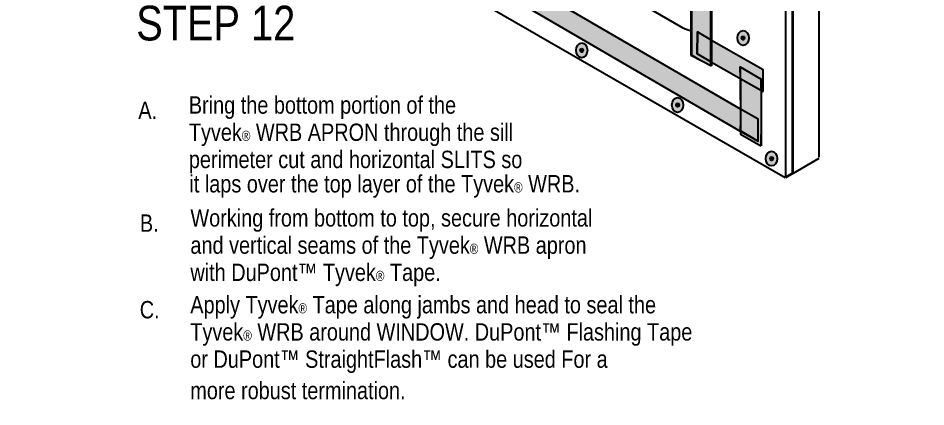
# Model space of a CAD drawing. Header units: inches. Extents: x -17.6 to 82.3, y -15.1 to 23.2.
# Drawn here: x 65.71 to 73.88, y 5.68 to 9.18 of the extents above; entities that cross this region are included whole.
import ezdxf

# ---------------------------------------------------------------- set-up
doc = ezdxf.new("R2010")
doc.units = ezdxf.units.IN
doc.header["$MEASUREMENT"] = 0
doc.linetypes.add('AI-Linetype-30', pattern=[0.375, 0.25, -0.125])
for name, color, linetype, lineweight in [('.ATI-HATCH', 7, 'Continuous', 0), ('.ATI-TEXT', 7, 'Continuous', 0), ('G-ANNO-TTLB', 7, 'Continuous', 0), ('LOGOS', 7, 'Continuous', 0), ('TYVEK', 7, 'Continuous', 0)]:
    doc.layers.add(name, color=color, linetype=linetype, lineweight=lineweight)
pattern_1 = [(45, (0, 0), (-7.071, 7.0711), [])]

# ---------------------------------------------------------------- blocks, each defined once
blk = doc.blocks.new('Block_268')
at = {"layer": 'TYVEK', "true_color": 0x003b71, "transparency": 33554687}
h = blk.add_hatch(color=156, dxfattribs=at)
h.dxf.hatch_style = 2
edge = h.paths.add_edge_path()
edge.add_ellipse((72.4935, 7.9155), major_axis=(0, 0.0664), ratio=0.766948, start_angle=0, end_angle=360)
at = {"layer": 'TYVEK', "color": 18, "lineweight": 25, "true_color": 0x000000}
for p, q in [((72.4935, 7.933), (72.4935, 7.8988)), ((72.48, 7.9159), (72.5071, 7.9159))]:
    blk.add_line(p, q, dxfattribs=at)
for centre, major_axis, ratio in [((72.4935, 7.9155), (0, 0.0664), 0.766948), ((72.4935, 7.9159), (0, 0.0171), 0.788846)]:
    blk.add_ellipse(centre, major_axis=major_axis, ratio=ratio, dxfattribs=at)
blk = doc.blocks.new('Block_274')
at = {"layer": 'TYVEK', "color": 1, "lineweight": 25, "true_color": 0xff0000}
for points in [[(69.7421, 12.9577)], [(69.7421, 8.4409)]]:
    blk.add_lwpolyline(points, dxfattribs=at)
blk = doc.blocks.new('Block_278')
at = {"layer": 'TYVEK', "color": 18, "lineweight": 25, "true_color": 0x000000}
blk.add_line((71.9522, 12.462), (71.9522, 8.7515), dxfattribs=at)
blk.add_lwpolyline([(71.9522, 12.2436)], dxfattribs=at)
blk = doc.blocks.new('Block_301')
at = {"layer": 'TYVEK', "true_color": 0x003b71, "transparency": 33554687}
h = blk.add_hatch(color=156, dxfattribs=at)
h.dxf.hatch_style = 2
edge = h.paths.add_edge_path()
edge.add_ellipse((71.6476, 8.3979), major_axis=(0, 0.0664), ratio=0.766948, start_angle=0, end_angle=360)
at = {"layer": 'TYVEK', "color": 18, "lineweight": 25, "true_color": 0x000000}
for p, q in [((71.634, 8.3983), (71.6611, 8.3983)), ((71.6476, 8.4154), (71.6476, 8.3812))]:
    blk.add_line(p, q, dxfattribs=at)
for centre, major_axis, ratio in [((71.6476, 8.3979), (0, 0.0664), 0.766948), ((71.6476, 8.3983), (0, 0.0171), 0.788846)]:
    blk.add_ellipse(centre, major_axis=major_axis, ratio=ratio, dxfattribs=at)
blk = doc.blocks.new('Block_302')
at = {"layer": 'TYVEK', "true_color": 0x003b71, "transparency": 33554687}
h = blk.add_hatch(color=156, dxfattribs=at)
h.dxf.hatch_style = 2
edge = h.paths.add_edge_path()
edge.add_ellipse((70.7837, 8.8907), major_axis=(0, 0.0664), ratio=0.766948, start_angle=0, end_angle=360)
at = {"layer": 'TYVEK', "color": 18, "lineweight": 25, "true_color": 0x000000}
for p, q in [((70.7702, 8.8912), (70.7972, 8.8912)), ((70.7837, 8.9083), (70.7837, 8.874))]:
    blk.add_line(p, q, dxfattribs=at)
blk.add_lwpolyline([(70.7766, 8.9514)], dxfattribs=at)
for centre, major_axis, ratio in [((70.7837, 8.8907), (0, 0.0664), 0.766948), ((70.7837, 8.8912), (0, 0.0171), 0.788846)]:
    blk.add_ellipse(centre, major_axis=major_axis, ratio=ratio, dxfattribs=at)
blk = doc.blocks.new('Block_474')
at = {"layer": '.ATI-TEXT', "char_height": 0.2, "attachment_point": 7}
for s, insert in [('\\C18;\\c0;\\FArial Narrow|b0|i0|c1;\\H0.156250;\\W1.000000;A.', (66.7886, 8.273)), ('\\C18;\\c0;\\FArial Narrow|b0|i0|c1;\\H0.156250;\\W1.000000;Bring the bottom portion of the ', (67.2438, 8.273)), ('\\C18;\\c0;\\FArial Narrow|b0|i0|c1;\\H0.156250;\\W1.000000;Tyvek\\H0.091094;®\\H0.156250; WRB APRON through the sill', (67.244, 8.0281)), ('\\C18;\\c0;\\FArial Narrow|b0|i0|c1;\\H0.156250;\\W1.000000;perimeter cut and horizontal SLITS so', (67.2438, 7.7832)), ('\\C18;\\c0;\\FArial Narrow|b0|i0|c1;\\H0.156250;\\W1.000000;it laps over the top layer of the Tyvek\\H0.091094;®\\H0.156250; WRB. ', (67.2487, 7.5638))]:
    blk.add_mtext(s, dxfattribs=dict(at, insert=insert))
blk = doc.blocks.new('Block_475')
at = {"layer": '.ATI-TEXT', "char_height": 0.2, "attachment_point": 7}
for s, insert in [('\\C18;\\c0;\\FArial Narrow|b0|i0|c1;\\H0.156250;\\W1.000000;Working from bottom to top, secure horizontal', (67.2578, 7.2565)), ('\\C18;\\c0;\\FArial Narrow|b0|i0|c1;\\H0.156250;\\W1.000000;B.', (66.8026, 7.2565)), ('\\C18;\\c0;\\FArial Narrow|b0|i0|c1;\\H0.156250;\\W1.000000;and vertical seams of the Tyvek\\H0.091094;®\\H0.156250; WRB apron ', (67.258, 7.0116)), ('\\C18;\\c0;\\FArial Narrow|b0|i0|c1;\\H0.156250;\\W1.000000;with DuPont™ Tyvek\\H0.091094;®\\H0.156250; Tape. ', (67.2578, 6.7667))]:
    blk.add_mtext(s, dxfattribs=dict(at, insert=insert))
blk = doc.blocks.new('Block_476')
at = {"layer": '.ATI-TEXT', "char_height": 0.2, "attachment_point": 7}
for s, insert in [('\\C18;\\c0;\\FArial Narrow|b0|i0|c1;\\H0.156250;\\W1.000000;C.', (66.8016, 6.4751)), ('\\C18;\\c0;\\FArial Narrow|b0|i0|c1;\\H0.156250;\\W1.000000;Apply Tyvek\\H0.091094;®\\H0.156250; Tape along jambs and head to seal the', (67.2568, 6.4751)), ('\\C18;\\c0;\\FArial Narrow|b0|i0|c1;\\H0.156250;\\W1.000000;Tyvek\\H0.091094;®\\H0.156250; WRB around WINDOW. DuPont™ Flashing Tape ', (67.257, 6.2301)), ('\\C18;\\c0;\\FArial Narrow|b0|i0|c1;\\H0.156250;\\W1.000000;or DuPont™ StraightFlash™ can be used For a', (67.2568, 5.9852)), ('\\C18;\\c0;\\FArial Narrow|b0|i0|c1;\\H0.156250;\\W1.000000;more robust termination. ', (67.2566, 5.7475))]:
    blk.add_mtext(s, dxfattribs=dict(at, insert=insert))

msp = doc.modelspace()

# ---------------------------------------------------------------- hatches: boundary and pattern name
at = {"layer": '.ATI-HATCH', "true_color": 0x808080, "transparency": 33554483}
for points in [[(71.7741, 12.6838), (71.9515, 12.577), (71.9522, 8.7515), (71.767, 8.8465)], [(72.3702, 8.0756), (72.3702, 8.274), (69.1086, 10.1663), (69.1073, 9.968)], [(72.4169, 8.5192), (72.4169, 8.7175), (71.8283, 9.0536), (71.827, 8.8552)]]:
    msp.add_hatch(color=8, dxfattribs=at).paths.add_polyline_path(points)
h = msp.add_hatch(color=8, dxfattribs=at)
h.dxf.hatch_style = 2
h.paths.add_polyline_path([(72.3955, 8.0323), (72.2139, 8.1353), (72.21, 8.7429), (72.4034, 8.6336)])
at = {"layer": 'G-ANNO-TTLB', "true_color": 0xff00ff, "transparency": 33554687}
h = msp.add_hatch(color=6, dxfattribs=at)
edge = h.paths.add_edge_path()
edge.add_spline(control_points=[(77.902, -11.061), (77.902, -11.061), (37.2143, -11.061), (37.2143, -11.061), (37.2143, -11.061), (37.2143, 23.064), (37.2143, 23.064), (37.2143, 23.064), (77.902, 23.064), (77.902, 23.064), (77.902, 23.064), (77.902, -11.061), (77.902, -11.061)], knot_values=[0, 0, 0, 0, 1, 1, 1, 2, 2, 2, 3, 3, 3, 4, 4, 4, 4], degree=3, periodic=0)
edge = h.paths.add_edge_path()
edge.add_spline(control_points=[(37.3393, 22.939), (37.3393, 22.939), (37.3393, -10.936), (37.3393, -10.936), (37.3393, -10.936), (77.777, -10.936), (77.777, -10.936), (77.777, -10.936), (77.777, 22.939), (77.777, 22.939), (77.777, 22.939), (37.3393, 22.939), (37.3393, 22.939)], knot_values=[0, 0, 0, 0, 1, 1, 1, 2, 2, 2, 3, 3, 3, 4, 4, 4, 4], degree=3, periodic=0)
edge.add_line((37.3393, 22.939), (37.3393, 22.939))
at = {"layer": 'LOGOS', "true_color": 0x000000, "transparency": 33554687}
h = msp.add_hatch(dxfattribs=at)
h.set_pattern_fill('_U', color=18, scale=10, angle=44.99999, style=2, pattern_type=0)
h.set_pattern_definition(pattern_1)
h.paths.add_polyline_path([(71.9406, 8.7522), (71.7774, 8.8465), (71.7701, 12.5671), (71.9333, 12.4729)])
h = msp.add_hatch(dxfattribs=at)
h.set_pattern_fill('_U', color=18, scale=10, angle=44.99999, style=2, pattern_type=0)
h.set_pattern_definition(pattern_1)
h.paths.add_polyline_path([(69.2451, 9.8879), (69.2457, 10.0862), (72.2127, 8.3597), (72.2089, 8.1639)])
at = {"layer": 'LOGOS', "true_color": 0x000000, "transparency": 33554483}
h = msp.add_hatch(dxfattribs=at)
h.set_pattern_fill('_U', color=18, scale=10, angle=44.99999, style=2, pattern_type=0)
h.set_pattern_definition(pattern_1)
h.paths.add_polyline_path([(71.9531, 8.7822), (71.9531, 8.9838), (71.8258, 9.0526), (71.8258, 8.858)])
at = {"layer": 'LOGOS', "true_color": 0x000000, "transparency": 33554687}
h = msp.add_hatch(dxfattribs=at)
h.set_pattern_fill('_U', color=18, scale=10, angle=44.99999, style=2, pattern_type=0)
h.set_pattern_definition(pattern_1)
h.paths.add_polyline_path([(71.9527, 8.7848), (71.9527, 8.9864), (72.4169, 8.7179), (72.4169, 8.5233)])
at = {"layer": 'LOGOS', "true_color": 0x000000, "transparency": 33554483}
h = msp.add_hatch(dxfattribs=at)
h.set_pattern_fill('_U', color=18, scale=10, angle=44.99999, style=2, pattern_type=0)
h.set_pattern_definition(pattern_1)
h.paths.add_polyline_path([(72.3972, 8.6276), (72.2146, 8.7372), (72.2122, 8.6344), (72.3986, 8.5305)])
at = {"layer": 'LOGOS', "true_color": 0x000000, "transparency": 33554687}
h = msp.add_hatch(dxfattribs=at)
h.set_pattern_fill('_U', color=18, scale=10, angle=44.99999, style=2, pattern_type=0)
h.set_pattern_definition(pattern_1)
h.paths.add_polyline_path([(72.3979, 8.031), (72.2154, 8.1324), (72.2122, 8.6344), (72.3986, 8.5305)])
at = {"layer": 'LOGOS', "true_color": 0x000000, "transparency": 33554483}
h = msp.add_hatch(dxfattribs=at)
h.set_pattern_fill('_U', color=18, scale=10, angle=44.99999, style=2, pattern_type=0)
h.set_pattern_definition(pattern_1)
h.paths.add_polyline_path([(72.214, 8.1693), (72.2146, 8.3677), (72.3724, 8.2704), (72.3686, 8.0745)])
at = {"layer": 'TYVEK', "true_color": 0x003b71, "transparency": 33554687}
h = msp.add_hatch(color=156, dxfattribs=at)
h.dxf.hatch_style = 2
edge = h.paths.add_edge_path()
edge.add_ellipse((72.2377, 9.0017), major_axis=(0, 0.0664), ratio=0.766948, start_angle=0, end_angle=360)

# ---------------------------------------------------------------- linework, layer by layer
at = {"layer": '.ATI-HATCH'}
for points in [[(71.7741, 12.6838), (71.9515, 12.577), (71.9522, 8.7515), (71.767, 8.8465)], [(72.3702, 8.0756), (72.3702, 8.274), (69.1086, 10.1663), (69.1073, 9.968)], [(72.4169, 8.5192), (72.4169, 8.7175), (71.8283, 9.0536), (71.827, 8.8552)], [(72.3955, 8.0323), (72.2139, 8.1353), (72.21, 8.7429), (72.4034, 8.6336)]]:
    msp.add_lwpolyline(points, close=True, dxfattribs=at)
at = {"layer": 'G-ANNO-TTLB'}
for points in [[(77.902, -11.061), (77.902, -11.061), (37.2143, -11.061), (37.2143, -11.061), (37.2143, -11.061), (37.2143, 23.064), (37.2143, 23.064), (37.2143, 23.064), (77.902, 23.064), (77.902, 23.064), (77.902, 23.064), (77.902, -11.061), (77.902, -11.061)], [(37.3393, 22.939), (37.3393, 22.939), (37.3393, -10.936), (37.3393, -10.936), (37.3393, -10.936), (77.777, -10.936), (77.777, -10.936), (77.777, -10.936), (77.777, 22.939), (77.777, 22.939), (77.777, 22.939), (37.3393, 22.939), (37.3393, 22.939)]]:
    msp.add_open_spline(points, degree=3, knots=[0, 0, 0, 0, 1, 1, 1, 2, 2, 2, 3, 3, 3, 4, 4, 4, 4], dxfattribs=at)
at = {"layer": 'LOGOS'}
for points in [[(71.9406, 8.7522), (71.7774, 8.8465), (71.7701, 12.5671), (71.9333, 12.4729)], [(69.2451, 9.8879), (69.2457, 10.0862), (72.2127, 8.3597), (72.2089, 8.1639)], [(71.9531, 8.7822), (71.9531, 8.9838), (71.8258, 9.0526), (71.8258, 8.858)], [(71.9527, 8.7848), (71.9527, 8.9864), (72.4169, 8.7179), (72.4169, 8.5233)], [(72.3972, 8.6276), (72.2146, 8.7372), (72.2122, 8.6344), (72.3986, 8.5305)], [(72.3979, 8.031), (72.2154, 8.1324), (72.2122, 8.6344), (72.3986, 8.5305)], [(72.214, 8.1693), (72.2146, 8.3677), (72.3724, 8.2704), (72.3686, 8.0745)]]:
    msp.add_lwpolyline(points, close=True, dxfattribs=at)
at = {"layer": 'TYVEK', "color": 33, "lineweight": 25, "true_color": 0xcc9966}
for p, q in [((72.9236, 7.928), (72.9201, 13.8199)), ((72.6903, 7.7836), (72.9236, 7.9186))]:
    msp.add_line(p, q, dxfattribs=at)
at = {"layer": 'TYVEK', "color": 2, "lineweight": 35, "true_color": 0xffff00}
for q in [(72.6865, 13.6782), (72.6197, 7.7456)]:
    msp.add_line((72.6865, 7.7843), q, dxfattribs=at)
at = {"layer": 'TYVEK', "color": 18, "lineweight": 25, "true_color": 0x000000}
for p, q in [((72.6183, 13.6442), (72.6183, 7.7502)), ((69.2447, 10.0872), (72.2099, 8.3651)), ((68.8868, 9.8924), (72.6157, 7.7456)), ((69.2437, 9.8894), (72.2122, 8.1634)), ((71.776, 9.3932), (71.767, 8.8465)), ((71.9531, 8.9834), (72.4169, 8.7193)), ((71.7674, 8.8471), (71.9522, 8.7515)), ((71.9531, 8.7841), (72.4169, 8.521)), ((72.4169, 8.521), (72.4169, 8.7193)), ((72.2142, 8.6303), (72.2142, 8.1366)), ((72.3992, 8.531), (72.3992, 8.0303)), ((72.2142, 8.1366), (72.3973, 8.0305))]:
    msp.add_line(p, q, dxfattribs=at)
at = {"layer": 'TYVEK', "color": 18, "lineweight": 25, "true_color": 0x080808}
for p, q in [((72.2242, 9.0021), (72.2513, 9.0021)), ((72.2366, 9.0176), (72.2366, 8.9834)), ((72.2377, 9.0193), (72.2377, 8.985))]:
    msp.add_line(p, q, dxfattribs=at)
at = {"layer": 'TYVEK', "color": 4, "lineweight": 25, "true_color": 0x00ffff}
for points in [[(71.763, 9.0168)], [(71.7566, 8.9898)], [(72.2059, 8.7816)], [(72.3134, 8.2257)]]:
    msp.add_lwpolyline(points, dxfattribs=at)
at = {"layer": 'TYVEK', "color": 18, "lineweight": 25, "true_color": 0x000000}
for points in [[(71.9531, 8.7841), (71.8223, 8.858), (71.8262, 9.056), (71.9531, 8.9834)], [(71.8249, 9.0557)], [(72.213, 8.6353), (72.2121, 8.7417), (72.399, 8.6303), (72.3984, 8.531)], [(72.2137, 8.1634), (72.372, 8.0719), (72.372, 8.2714), (72.2151, 8.362)]]:
    msp.add_lwpolyline(points, dxfattribs=at)
at = {"layer": 'TYVEK', "color": 1, "lineweight": 25, "true_color": 0xff0000}
for points in [[(72.2258, 8.8208)], [(72.1766, 8.6133)]]:
    msp.add_lwpolyline(points, dxfattribs=at)
at = {"layer": 'TYVEK', "color": 252, "linetype": 'AI-Linetype-30', "lineweight": 25, "true_color": 0x848484}
msp.add_lwpolyline([(72.4169, 8.4664)], dxfattribs=at)
at = {"layer": 'TYVEK', "color": 18, "lineweight": 25, "true_color": 0x000000}
msp.add_ellipse((72.2377, 9.0017), major_axis=(0, 0.0664), ratio=0.766948, dxfattribs=at)
at = {"layer": 'TYVEK', "color": 18, "lineweight": 25, "true_color": 0x080808}
msp.add_ellipse((72.2377, 9.0021), major_axis=(0, 0.0171), ratio=0.788846, dxfattribs=at)
at = {"layer": 'TYVEK', "color": 4, "lineweight": 25, "true_color": 0x00ffff}
msp.add_open_spline([(71.7692, 9.0645), (71.7445, 9.0686), (71.7198, 9.0773), (71.6961, 9.091), (71.6961, 9.091), (69.7006, 10.2444), (69.7006, 10.2444)], degree=3, knots=[0, 0, 0, 0, 1, 1, 1, 2, 2, 2, 2], dxfattribs=at)

# ---------------------------------------------------------------- block references
at = {"layer": '.ATI-TEXT'}
for name in ['Block_474', 'Block_475', 'Block_476']:
    msp.add_blockref(name, (0, 0), dxfattribs=at)
at = {"layer": 'TYVEK'}
for name in ['Block_274', 'Block_278', 'Block_302', 'Block_301', 'Block_268']:
    msp.add_blockref(name, (0, 0), dxfattribs=at)

# ---------------------------------------------------------------- texts
at = {"layer": '.ATI-TEXT', "insert": (66.7701, 8.9751), "char_height": 0.2, "attachment_point": 7}
msp.add_mtext('\\C18;\\c0;\\FArial Narrow|b0|i0|c1;\\H0.312500;\\W1.000000;STEP 12', dxfattribs=at)

doc.saveas('drawing.dxf')
